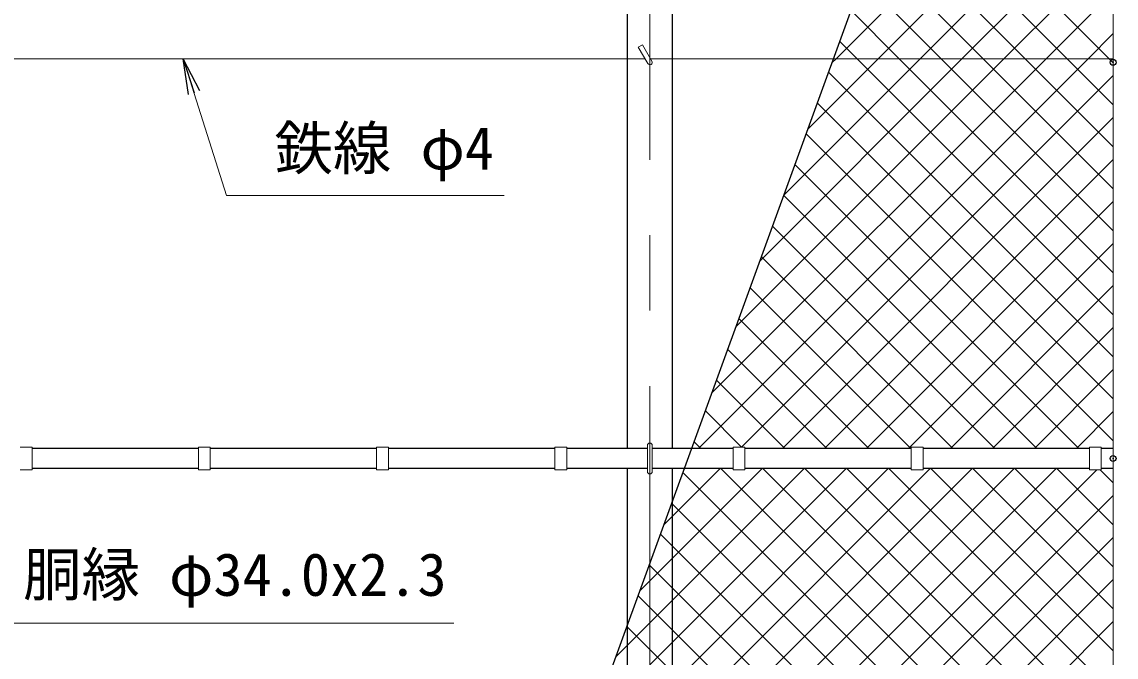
# Model space of a CAD drawing. Units: millimetres, scale not verified. Extents: x -6300 to 6300, y -4455 to 4455.
# Drawn here: x -4124 to -2282, y 570 to 1639 of the extents above; entities that cross this region are included whole.
import ezdxf
from ezdxf.enums import TextEntityAlignment as Align

# ---------------------------------------------------------------- set-up
doc = ezdxf.new("R2010")
doc.units = ezdxf.units.MM
doc.header["$LTSCALE"] = 20
doc.header["$PDMODE"] = 32
doc.header["$PDSIZE"] = 10
doc.linetypes.add('USER1', pattern=[50.8, 31.75, -6.35, 6.35, -6.35])
for name, color, linetype, lineweight in [('0-0_D-STR1', 1, 'Continuous', 25), ('0-1_D-STR3', 3, 'Continuous', 13), ('0-2_D-BMK', 2, 'USER1', 13), ('0-3_D-STR2', 7, 'Continuous', 13), ('0-4_D-STR-DIM', 7, 'Continuous', 13), ('0-5_0', 7, 'Continuous', 25), ('0-6_Defpoints', 8, 'Continuous', 25), ('0-A_D-STR-TXT', 7, 'Continuous', 13)]:
    doc.layers.add(name, color=color, linetype=linetype, lineweight=lineweight)
doc.styles.add('ＭＳ ゴシック', font='')
doc.styles.get('ＭＳ ゴシック').set_extended_font_data('MS Gothic')

# ---------------------------------------------------------------- blocks, each defined once
blk = doc.blocks.new('_Open')
at = {"layer": '0-5_0'}
blk.add_line((-20, 3.333), (0, 0), dxfattribs=at)
blk.add_lwpolyline([(-20, -3.333), (0, 0), (-20, 0)], dxfattribs=at)

msp = doc.modelspace()

# ---------------------------------------------------------------- linework, layer by layer
at = {"layer": '0-0_D-STR1'}
for p, q in [((-3105.25, 2870.01), (-3105.25, 921.01)), ((-3028.95, 921.01), (-3028.95, 2870.01)), ((-3827.1, 921.01), (-4107.1, 921.01)), ((-3527.1, 921.01), (-3807.1, 921.01)), ((-3227.1, 921.01), (-3507.1, 921.01)), ((-3071.1, 921.01), (-3207.1, 921.01)), ((-2927.1, 921.01), (-3063.1, 921.01)), ((-2627.1, 921.01), (-2907.1, 921.01)), ((-2327.1, 921.01), (-2607.1, 921.01)), ((-2287.1, 921.01), (-2307.1, 921.01)), ((-3827.1, 887.01), (-4107.1, 887.01)), ((-3827.1, 887.01), (-4107.1, 887.01)), ((-3527.1, 887.01), (-3807.1, 887.01)), ((-3227.1, 887.01), (-3507.1, 887.01)), ((-3071.1, 887.01), (-3207.1, 887.01)), ((-3105.25, 887.01), (-3105.25, -1061.99)), ((-2927.1, 887.01), (-3063.1, 887.01)), ((-3028.95, -1061.99), (-3028.95, 887.01)), ((-2627.1, 887.01), (-2907.1, 887.01)), ((-2327.1, 887.01), (-2607.1, 887.01)), ((-2287.1, 887.01), (-2307.1, 887.01))]:
    msp.add_line(p, q, dxfattribs=at)
at = {"layer": '0-1_D-STR3'}
for p, q in [((-3086.5, 1596.6), (-3079.57, 1600.6)), ((-3086.5, 1596.6), (-3070.57, 1569.01)), ((-3079.57, 1600.6), (-3063.64, 1573.01)), ((-3075.19, 1577.01), (-4865.95, 1577.01)), ((-2287.1, 1577.01), (-3065.95, 1577.01)), ((-4107.1, 923.01), (-4127.1, 923.01)), ((-4107.1, 923.01), (-4107.1, 885.01)), ((-3827.1, 923.01), (-3827.1, 885.01)), ((-3807.1, 923.01), (-3827.1, 923.01)), ((-3807.1, 923.01), (-3807.1, 885.01)), ((-3527.1, 923.01), (-3527.1, 885.01)), ((-3507.1, 923.01), (-3527.1, 923.01)), ((-3507.1, 923.01), (-3507.1, 885.01)), ((-3227.1, 923.01), (-3227.1, 885.01)), ((-3207.1, 923.01), (-3227.1, 923.01)), ((-3207.1, 923.01), (-3207.1, 885.01)), ((-3071.1, 882.01), (-3071.1, 926.01)), ((-3063.1, 882.01), (-3063.1, 926.01)), ((-2927.1, 923.01), (-2927.1, 885.01)), ((-2907.1, 923.01), (-2927.1, 923.01)), ((-2907.1, 923.01), (-2907.1, 885.01)), ((-2627.1, 923.01), (-2627.1, 885.01)), ((-2607.1, 923.01), (-2627.1, 923.01)), ((-2607.1, 923.01), (-2607.1, 885.01)), ((-2327.1, 923.01), (-2327.1, 885.01)), ((-2307.1, 923.01), (-2327.1, 923.01)), ((-2307.1, 923.01), (-2307.1, 885.01)), ((-4107.1, 885.01), (-4127.1, 885.01)), ((-3807.1, 885.01), (-3827.1, 885.01)), ((-3507.1, 885.01), (-3527.1, 885.01)), ((-3207.1, 885.01), (-3227.1, 885.01)), ((-2907.1, 885.01), (-2927.1, 885.01)), ((-2607.1, 885.01), (-2627.1, 885.01)), ((-2307.1, 885.01), (-2327.1, 885.01))]:
    msp.add_line(p, q, dxfattribs=at)
for centre, start, end in [((-3067.1, 1571.01), 210, 30), ((-3067.1, 926.01), 0, 180), ((-3067.1, 882.01), 180, 0)]:
    msp.add_arc(centre, 4, start, end, dxfattribs=at)
at = {"layer": '0-2_D-BMK'}
msp.add_line((-3067.1, -1640.99), (-3067.1, 2944.01), dxfattribs=at)
at = {"layer": '0-3_D-STR2'}
for p, q in [((-2753.7, 1577.01), (-2287.1, 2043.61)), ((-2682.99, 1577.01), (-2287.1, 1972.9)), ((-2293.86, 1577.01), (-2634.05, 1917.2)), ((-2364.57, 1577.01), (-2652.92, 1865.36)), ((-2541.57, 1577.01), (-2287.1, 1831.47)), ((-2435.28, 1577.01), (-2671.79, 1813.52)), ((-2505.99, 1577.01), (-2690.66, 1761.68)), ((-2470.86, 1577.01), (-2287.1, 1760.76)), ((-2576.7, 1577.01), (-2709.52, 1709.84)), ((-2400.14, 1577.01), (-2287.1, 1690.05)), ((-2647.41, 1577.01), (-2728.39, 1657.99)), ((-2718.12, 1577.01), (-2747.26, 1606.15)), ((-2962.58, 1014.58), (-2400.14, 1577.01)), ((-2922.11, 1125.75), (-2470.86, 1577.01)), ((-2881.65, 1236.93), (-2541.57, 1577.01)), ((-2800.72, 1459.28), (-2682.99, 1577.01)), ((-2760.25, 1570.45), (-2753.7, 1577.01)), ((-2287.1, 1145.99), (-2718.12, 1577.01)), ((-2287.1, 1216.7), (-2647.41, 1577.01)), ((-2287.1, 1287.41), (-2576.7, 1577.01)), ((-2287.1, 1358.13), (-2505.99, 1577.01)), ((-2287.1, 1428.84), (-2435.28, 1577.01)), ((-2287.1, 1499.55), (-2364.57, 1577.01)), ((-2287.1, 1570.26), (-2293.86, 1577.01)), ((-2912.72, 923.01), (-2287.1, 1548.63)), ((-2287.1, 1075.28), (-2766.13, 1554.31)), ((-2287.1, 1004.57), (-2785, 1502.47)), ((-2844.01, 921.01), (-2287.1, 1477.92)), ((-2287.1, 933.86), (-2803.87, 1450.63)), ((-2773.3, 921.01), (-2287.1, 1407.21)), ((-2344.96, 921.01), (-2822.74, 1398.78)), ((-2415.68, 921.01), (-2841.61, 1346.94)), ((-2702.59, 921.01), (-2287.1, 1336.5)), ((-2486.39, 921.01), (-2860.48, 1295.1)), ((-2631.88, 921.01), (-2287.1, 1265.79)), ((-2557.1, 921.01), (-2879.34, 1243.26)), ((-2627.81, 921.01), (-2898.21, 1191.42)), ((-2561.17, 921.01), (-2287.1, 1195.08)), ((-2698.52, 921.01), (-2917.08, 1139.58)), ((-2490.46, 921.01), (-2287.1, 1124.37)), ((-2769.23, 921.01), (-2935.95, 1087.73)), ((-2419.75, 921.01), (-2287.1, 1053.66)), ((-2839.94, 921.01), (-2954.82, 1035.89)), ((-2912.65, 923.01), (-2973.69, 984.05)), ((-2349.04, 921.01), (-2287.1, 982.95)), ((-2981.36, 921.01), (-2992.56, 932.21)), ((-3028.95, 665.36), (-2807.3, 887.01)), ((-3028.95, 594.65), (-2736.59, 887.01)), ((-3028.95, 523.94), (-2665.88, 887.01)), ((-3028.95, 453.23), (-2595.17, 887.01)), ((-3028.95, 382.52), (-2524.46, 887.01)), ((-2287.1, 297.47), (-2876.65, 887.01)), ((-2287.1, 368.18), (-2805.94, 887.01)), ((-2287.1, 438.89), (-2735.23, 887.01)), ((-2287.1, 509.6), (-2664.52, 887.01)), ((-2287.1, 580.31), (-2593.81, 887.01)), ((-2287.1, 651.02), (-2523.1, 887.01)), ((-2287.1, 721.73), (-2452.39, 887.01)), ((-2287.1, 792.44), (-2381.68, 887.01)), ((-2287.1, 863.15), (-2308.96, 885.01)), ((-3028.95, 827.18), (-3030.3, 828.52)), ((-2444.78, 243.01), (-3028.95, 827.18)), ((-3028.95, 756.47), (-3049.16, 776.68)), ((-2515.49, 243.01), (-3028.95, 756.47)), ((-2814.91, 243.01), (-2287.1, 770.81)), ((-2744.2, 243.01), (-2287.1, 700.1)), ((-3067.1, 627.21), (-3028.95, 665.36)), ((-3105.25, 589.06), (-3067.1, 627.21)), ((-2673.48, 243.01), (-2287.1, 629.39)), ((-3105.25, 620.64), (-3105.77, 621.16)), ((-3067.1, 582.49), (-3105.25, 620.64)), ((-3067.1, 556.5), (-3028.95, 594.65)), ((-3124.43, 569.88), (-3105.25, 589.06)), ((-3028.95, 544.34), (-3067.1, 582.49))]:
    msp.add_line(p, q, dxfattribs=at)
for points in [[(-2841.18, 1348.1), (-2612.28, 1577.01), (-2304.2, 1885.08)], [(-2985.43, 921.01), (-2329.43, 1577.01), (-2287.1, 1619.34)], [(-3407.69, -208.35), (-3105.25, 94.08), (-3067.1, 132.23), (-3028.95, 170.38), (-2956.33, 243.01), (-2314.33, 885.01)], [(-3367.22, -97.17), (-3105.25, 164.8), (-3067.1, 202.95), (-3028.95, 241.1), (-3027.04, 243.01), (-2383.04, 887.01)], [(-3083.97, 681.05), (-3067.1, 697.92), (-3028.95, 736.07), (-2878.01, 887.01)], [(-3077.59, 263.17), (-3067.1, 273.66), (-3028.95, 311.81), (-2453.75, 887.01)], [(-3043.51, 792.23), (-3028.95, 806.78), (-2948.72, 887.01)], [(-2287.1, 226.75), (-2303.36, 243.01), (-2947.36, 887.01)], [(-2287.1, 156.04), (-2374.07, 243.01), (-3011.43, 880.37)], [(-3448.15, -319.52), (-3105.25, 23.37), (-3067.1, 61.52), (-3028.95, 99.67), (-2885.62, 243.01), (-2287.1, 841.52)], [(-2287.1, -56.09), (-2586.2, 243.01), (-3028.95, 685.76), (-3067.1, 723.91), (-3068.03, 724.84)], [(-2309.33, -104.58), (-2656.91, 243.01), (-3028.95, 615.05), (-3067.1, 653.2), (-3086.9, 673)]]:
    msp.add_lwpolyline(points, dxfattribs=at)
at = {"layer": '0-4_D-STR-DIM'}
msp.add_line((-2287.1, 1878.86), (-2287.1, -70.84), dxfattribs=at)
at = {"layer": '0-6_Defpoints'}
msp.add_line((-3723.48, -1075.99), (-2287.1, 2870.43), dxfattribs=at)
for p in [(-2287.1, 1571.01), (-2287.1, 904.01)]:
    msp.add_point(p, dxfattribs=at)
at = {"layer": '0-A_D-STR-TXT'}
for points in [[(-3312.64, 1346.57), (-3779.63, 1346.57), (-3852.07, 1575.1)], [(-3397.13, 626.71), (-4201.06, 626.71), (-4288.5, 891.5)]]:
    msp.add_lwpolyline(points, dxfattribs=at)

# ---------------------------------------------------------------- block references
at = {"layer": '0-A_D-STR-TXT', "xscale": 3, "yscale": 3, "rotation": 107.58773}
msp.add_blockref('_Open', (-3852.68, 1577.01), dxfattribs=at)

# ---------------------------------------------------------------- texts
at = {"layer": '0-A_D-STR-TXT', "style": 'ＭＳ ゴシック'}
for s, p in [('鉄線 φ4', (-3699.06, 1368.87)), ('胴縁 φ34.0x2.3', (-4122.39, 651.11))]:
    msp.add_text(s, height=72.14, dxfattribs=at).set_placement(p, align=Align.BOTTOM_LEFT)

doc.saveas('drawing.dxf')
